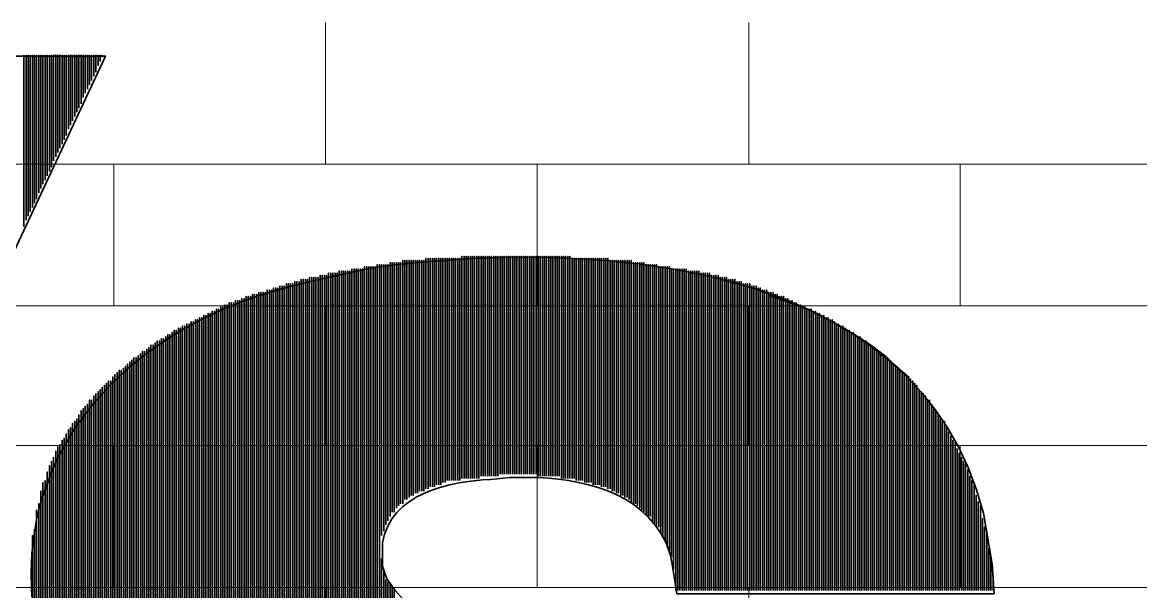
# Model space of a CAD drawing. Header units: inches. Extents: x 5 to 516, y -193 to 129.
# Drawn here: x 91.831 to 93.593, y -49.733 to -48.836 of the extents above; entities that cross this region are included whole.
import ezdxf

# ---------------------------------------------------------------- set-up
doc = ezdxf.new("R2010")
doc.units = ezdxf.units.IN
doc.header["$MEASUREMENT"] = 0
doc.layers.add('PDF4_Geometry', color=7, linetype='Continuous')

msp = doc.modelspace()

# ---------------------------------------------------------------- linework, layer by layer
at = {"layer": 'PDF4_Geometry', "lineweight": 15}
for points in [[(92.3087552, -49.0596497), (92.3087552, -48.8363163)], [(92.9754219, -49.0596497), (92.9754219, -48.8363163)], [(91.3120917, -49.0596497), (98.518759, -49.0596497)], [(91.9754218, -49.2829841), (91.9754218, -49.0596508)], [(92.6420885, -49.2829841), (92.6420885, -49.0596508)], [(93.3087553, -49.2829841), (93.3087553, -49.0596508)], [(91.3120917, -49.2829841), (98.518759, -49.2829841)], [(92.3087552, -49.5029819), (92.3087552, -49.2829819)], [(92.9754219, -49.5029819), (92.9754219, -49.2829819)], [(91.3120917, -49.5029819), (98.518759, -49.5029819)], [(91.9754218, -49.7263164), (91.9754218, -49.502983)], [(92.6420885, -49.7263164), (92.6420885, -49.502983)], [(93.3087553, -49.7263164), (93.3087553, -49.502983)], [(91.3120917, -49.7263164), (98.518759, -49.7263164)], [(92.3087552, -49.9496508), (92.3087552, -49.7263175)], [(92.9754219, -49.9496508), (92.9754219, -49.7263175)]]:
    msp.add_lwpolyline(points, dxfattribs=at)
at = {"layer": 'PDF4_Geometry', "lineweight": 35}
for points in [[(91.3120917, -50.8896466), (91.3387583, -50.8896466), (91.3387583, -49.1496464), (91.455425, -49.1496464), (91.455425, -49.4296464), (91.7087584, -49.4296464), (91.9620917, -48.8896464), (91.455425, -48.8896464), (91.455425, -49.0663131), (91.3387583, -49.0663131), (91.3387583, -48.8896464), (91.3120917, -48.8896464)], [(92.3820898, -49.2229792), (92.3220898, -49.2363125), (92.2787564, -49.2463125)], [(93.0087539, -49.2663147), (93.0454205, -49.2796481)], [(93.2020872, -49.3729814), (93.2287539, -49.3963147)], [(92.5687564, -49.5563126), (92.5987564, -49.5529792), (92.6287564, -49.5529792)], [(92.8454231, -49.6563126), (92.8520898, -49.6763126), (92.8554231, -49.6929793), (92.8587564, -49.7129793), (92.8620898, -49.7363126), (93.3620898, -49.7363126), (93.3587565, -49.6896459), (93.3454231, -49.6096459)], [(92.4054231, -49.7129793), (92.3987564, -49.6929793), (92.3987564, -49.6563126)]]:
    msp.add_lwpolyline(points, dxfattribs=at)
for points in [[(91.8337524, -49.1579841), (91.8337524, -48.8879841), (91.8337524, -49.1579841)], [(91.837089, -49.1479811), (91.837089, -48.8879811), (91.837089, -49.1479811)], [(91.8404256, -49.1413147), (91.8404256, -48.8879814), (91.8404256, -49.1413147)], [(91.8437554, -49.1346483), (91.8437554, -48.8879816), (91.8437554, -49.1346483)], [(91.8470852, -49.1279819), (91.8470852, -48.8879819), (91.8470852, -49.1279819)], [(91.8504218, -49.1213155), (91.8504218, -48.8879822), (91.8504218, -49.1213155)], [(91.8537584, -49.1146491), (91.8537584, -48.8879824), (91.8537584, -49.1146491)], [(91.8570882, -49.1046461), (91.8570882, -48.8879795), (91.8570882, -49.1046461)], [(91.860418, -49.0979797), (91.860418, -48.8879797), (91.860418, -49.0979797)], [(91.8637546, -49.0913134), (91.8637546, -48.88798), (91.8637546, -49.0913134)], [(91.8670912, -49.084647), (91.8670912, -48.8879803), (91.8670912, -49.084647)], [(91.870421, -49.0779806), (91.870421, -48.8879805), (91.870421, -49.0779806)], [(91.8737576, -49.0713142), (91.8737576, -48.8879808), (91.8737576, -49.0713142)], [(91.8770874, -49.0646478), (91.8770874, -48.8879811), (91.8770874, -49.0646478)], [(91.880424, -49.0546448), (91.880424, -48.8879781), (91.880424, -49.0546448)], [(91.8837538, -49.0479784), (91.8837538, -48.8879784), (91.8837538, -49.0479784)], [(91.8870904, -49.041312), (91.8870904, -48.8879786), (91.8870904, -49.041312)], [(91.8904202, -49.0346456), (91.8904202, -48.8879789), (91.8904202, -49.0346456)], [(91.8937568, -49.0279792), (91.8937568, -48.8879792), (91.8937568, -49.0279792)], [(91.8970866, -49.0213128), (91.8970866, -48.8879795), (91.8970866, -49.0213128)], [(91.9004232, -49.0146464), (91.9004232, -48.8879797), (91.9004232, -49.0146464)], [(91.903753, -49.0046502), (91.903753, -48.8879835), (91.903753, -49.0046502)], [(91.9070896, -48.997977), (91.9070896, -48.887977), (91.9070896, -48.997977)], [(91.9104194, -48.9913174), (91.9104194, -48.8879841), (91.9104194, -48.9913174)], [(91.913756, -48.9846442), (91.913756, -48.8879776), (91.913756, -48.9846442)], [(91.9170858, -48.9779846), (91.9170858, -48.8879846), (91.9170858, -48.9779846)], [(91.9204223, -48.9713114), (91.9204223, -48.8879781), (91.9204223, -48.9713114)], [(91.9237589, -48.964645), (91.9237589, -48.8879784), (91.9237589, -48.964645)], [(91.9270887, -48.9546488), (91.9270887, -48.8879822), (91.9270887, -48.9546488)], [(91.9304186, -48.9479824), (91.9304186, -48.8879824), (91.9304186, -48.9479824)], [(91.9337551, -48.9413161), (91.9337551, -48.8879827), (91.9337551, -48.9413161)], [(91.9370917, -48.9346497), (91.9370917, -48.887983), (91.9370917, -48.9346497)], [(91.9404215, -48.9279833), (91.9404215, -48.8879833), (91.9404215, -48.9279833)], [(91.9437513, -48.9213169), (91.9437513, -48.8879835), (91.9437513, -48.9213169)], [(91.9470879, -48.9146437), (91.9470879, -48.887977), (91.9470879, -48.9146437)], [(91.9504245, -48.9046475), (91.9504245, -48.8879808), (91.9504245, -48.9046475)], [(91.9537543, -48.8979811), (91.9537543, -48.8879811), (91.9537543, -48.8979811)], [(91.9570909, -48.8913147), (91.9570909, -48.8879814), (91.9570909, -48.8913147)], [(91.9604207, -48.8879781), (91.9604207, -48.8879781)], [(92.3904202, -50.1879796), (92.3904202, -49.2179795), (92.3904202, -50.1879796)], [(92.3937568, -50.1879796), (92.3937568, -49.2179795), (92.3937568, -50.1879796)], [(92.3970866, -49.6446513), (92.3970866, -49.2179846), (92.3970866, -49.6446513)], [(92.4004232, -49.6379782), (92.4004232, -49.2179781), (92.4004232, -49.6379782)], [(92.403753, -49.627982), (92.403753, -49.2179819), (92.403753, -49.627982)], [(92.4070896, -49.6213156), (92.4070896, -49.2179822), (92.4070896, -49.6213156)], [(92.4104194, -49.6146492), (92.4104194, -49.2146491), (92.4104194, -49.6146492)], [(92.413756, -49.6079828), (92.413756, -49.2146494), (92.413756, -49.6079828)], [(92.4170858, -49.6079828), (92.4170858, -49.2146494), (92.4170858, -49.6079828)], [(92.4204224, -49.6013164), (92.4204224, -49.2146497), (92.4204224, -49.6013164)], [(92.423759, -49.5979798), (92.423759, -49.2146464), (92.423759, -49.5979798)], [(92.4270888, -49.59465), (92.4270888, -49.2146499), (92.4270888, -49.59465)], [(92.4304186, -49.59465), (92.4304186, -49.2113166), (92.4304186, -49.59465)], [(92.4337552, -49.5879836), (92.4337552, -49.2113169), (92.4337552, -49.5879836)], [(92.4370918, -49.5879836), (92.4370918, -49.2113169), (92.4370918, -49.5879836)], [(92.4404216, -49.584647), (92.4404216, -49.2113136), (92.4404216, -49.584647)], [(92.4437514, -49.5813104), (92.4437514, -49.2113104), (92.4437514, -49.5813104)], [(92.447088, -49.5813104), (92.447088, -49.2113104), (92.447088, -49.5813104)], [(92.4504246, -49.5779806), (92.4504246, -49.2113139), (92.4504246, -49.5779806)], [(92.4537544, -49.5779806), (92.4537544, -49.2113139), (92.4537544, -49.5779806)], [(92.457091, -49.5746508), (92.457091, -49.2113174), (92.457091, -49.5746508)], [(92.4604208, -49.5746508), (92.4604208, -49.2113174), (92.4604208, -49.5746508)], [(92.4637574, -49.5746508), (92.4637574, -49.2113174), (92.4637574, -49.5746508)], [(92.4670872, -49.5713142), (92.4670872, -49.2079808), (92.4670872, -49.5713142)], [(92.4704237, -49.5713142), (92.4704237, -49.2079808), (92.4704237, -49.5713142)], [(92.4737536, -49.5679776), (92.4737536, -49.2079776), (92.4737536, -49.5679776)], [(92.4770901, -49.5679776), (92.4770901, -49.2079776), (92.4770901, -49.5679776)], [(92.48042, -49.5679776), (92.48042, -49.2079776), (92.48042, -49.5679776)], [(92.4837565, -49.5646478), (92.4837565, -49.2079811), (92.4837565, -49.5646478)], [(92.4870863, -49.5646478), (92.4870863, -49.2079811), (92.4870863, -49.5646478)], [(92.4904229, -49.5646478), (92.4904229, -49.2079811), (92.4904229, -49.5646478)], [(92.4937527, -49.561318), (92.4937527, -49.2079846), (92.4937527, -49.561318)], [(92.4970893, -49.561318), (92.4970893, -49.2079846), (92.4970893, -49.561318)], [(92.5004191, -49.5579814), (92.5004191, -49.2079814), (92.5004191, -49.5579814)], [(92.5037557, -49.5579814), (92.5037557, -49.2079814), (92.5037557, -49.5579814)], [(92.5070923, -49.5579814), (92.5070923, -49.2079814), (92.5070923, -49.5579814)], [(92.5104221, -49.5579814), (92.5104221, -49.2079814), (92.5104221, -49.5579814)], [(92.5137519, -49.5579814), (92.5137519, -49.2079814), (92.5137519, -49.5579814)], [(92.5170885, -49.5579814), (92.5170885, -49.2079814), (92.5170885, -49.5579814)], [(92.5204251, -49.5579814), (92.5204251, -49.2079814), (92.5204251, -49.5579814)], [(92.5237549, -49.5546448), (92.5237549, -49.2046448), (92.5237549, -49.5546448)], [(92.5270847, -49.5546448), (92.5270847, -49.2046448), (92.5270847, -49.5546448)], [(92.5304213, -49.5546448), (92.5304213, -49.2046448), (92.5304213, -49.5546448)], [(92.5337579, -49.5546448), (92.5337579, -49.2046448), (92.5337579, -49.5546448)], [(92.5370877, -49.5546448), (92.5370877, -49.2046448), (92.5370877, -49.5546448)], [(92.5404243, -49.5546448), (92.5404243, -49.2046448), (92.5404243, -49.5546448)], [(92.5437541, -49.5546448), (92.5437541, -49.2046448), (92.5437541, -49.5546448)], [(92.5470907, -49.5546448), (92.5470907, -49.2046448), (92.5470907, -49.5546448)], [(92.5504205, -49.5546448), (92.5504205, -49.2046448), (92.5504205, -49.5546448)], [(92.5537571, -49.551315), (92.5537571, -49.2046483), (92.5537571, -49.551315)], [(92.5570869, -49.551315), (92.5570869, -49.2046483), (92.5570869, -49.551315)], [(92.5604235, -49.551315), (92.5604235, -49.2046483), (92.5604235, -49.551315)], [(92.5637533, -49.551315), (92.5637533, -49.2046483), (92.5637533, -49.551315)], [(92.5670899, -49.551315), (92.5670899, -49.2046483), (92.5670899, -49.551315)], [(92.5704197, -49.551315), (92.5704197, -49.2046483), (92.5704197, -49.551315)], [(92.5737563, -49.551315), (92.5737563, -49.2046483), (92.5737563, -49.551315)], [(92.5770861, -49.551315), (92.5770861, -49.2046483), (92.5770861, -49.551315)], [(92.5804227, -49.551315), (92.5804227, -49.2046483), (92.5804227, -49.551315)], [(92.5837525, -49.5479784), (92.5837525, -49.2046451), (92.5837525, -49.5479784)], [(92.5870891, -49.5479784), (92.5870891, -49.2046451), (92.5870891, -49.5479784)], [(92.5904257, -49.5479784), (92.5904257, -49.2046451), (92.5904257, -49.5479784)], [(92.5937555, -49.5479784), (92.5937555, -49.2046451), (92.5937555, -49.5479784)], [(92.5970853, -49.5479784), (92.5970853, -49.2046451), (92.5970853, -49.5479784)], [(92.6004219, -49.5479784), (92.6004219, -49.2046451), (92.6004219, -49.5479784)], [(92.6037584, -49.5479784), (92.6037584, -49.2046451), (92.6037584, -49.5479784)], [(92.6070883, -49.5479784), (92.6070883, -49.2046451), (92.6070883, -49.5479784)], [(92.6104181, -49.5479784), (92.6104181, -49.2046451), (92.6104181, -49.5479784)], [(92.6137547, -49.5479784), (92.6137547, -49.2046451), (92.6137547, -49.5479784)], [(92.6170912, -49.5479784), (92.6170912, -49.2046451), (92.6170912, -49.5479784)], [(92.620421, -49.5479784), (92.620421, -49.2046451), (92.620421, -49.5479784)], [(92.6237576, -49.5479784), (92.6237576, -49.2046451), (92.6237576, -49.5479784)], [(92.6270874, -49.5479784), (92.6270874, -49.2046451), (92.6270874, -49.5479784)], [(92.630424, -49.5479784), (92.630424, -49.2046451), (92.630424, -49.5479784)], [(92.6337538, -49.5479784), (92.6337538, -49.2046451), (92.6337538, -49.5479784)], [(92.6370904, -49.5479784), (92.6370904, -49.2046451), (92.6370904, -49.5479784)], [(92.6404202, -49.5479784), (92.6404202, -49.2046451), (92.6404202, -49.5479784)], [(92.6437568, -49.551315), (92.6437568, -49.2046483), (92.6437568, -49.551315)], [(92.6470866, -49.551315), (92.6470866, -49.2046483), (92.6470866, -49.551315)], [(92.6504232, -49.551315), (92.6504232, -49.2046483), (92.6504232, -49.551315)], [(92.653753, -49.551315), (92.653753, -49.2046483), (92.653753, -49.551315)], [(92.6570896, -49.551315), (92.6570896, -49.2046483), (92.6570896, -49.551315)], [(92.6604194, -49.551315), (92.6604194, -49.2046483), (92.6604194, -49.551315)], [(92.663756, -49.551315), (92.663756, -49.2046483), (92.663756, -49.551315)], [(92.6670858, -49.551315), (92.6670858, -49.2046483), (92.6670858, -49.551315)], [(92.6704224, -49.551315), (92.6704224, -49.2046483), (92.6704224, -49.551315)], [(92.673759, -49.551315), (92.673759, -49.2046483), (92.673759, -49.551315)], [(92.6770888, -49.551315), (92.6770888, -49.2046483), (92.6770888, -49.551315)], [(92.6804186, -49.5546448), (92.6804186, -49.2046448), (92.6804186, -49.5546448)], [(92.6837552, -49.5546448), (92.6837552, -49.2046448), (92.6837552, -49.5546448)], [(92.6870918, -49.5546448), (92.6870918, -49.2046448), (92.6870918, -49.5546448)], [(92.6904216, -49.5546448), (92.6904216, -49.2046448), (92.6904216, -49.5546448)], [(92.6937514, -49.5546448), (92.6937514, -49.2046448), (92.6937514, -49.5546448)], [(92.697088, -49.5546448), (92.697088, -49.2079781), (92.697088, -49.5546448)], [(92.7004246, -49.5546448), (92.7004246, -49.2079781), (92.7004246, -49.5546448)], [(92.7037544, -49.5579814), (92.7037544, -49.2079814), (92.7037544, -49.5579814)], [(92.707091, -49.5579814), (92.707091, -49.2079814), (92.707091, -49.5579814)], [(92.7104208, -49.5579814), (92.7104208, -49.2079814), (92.7104208, -49.5579814)], [(92.7137574, -49.5579814), (92.7137574, -49.2079814), (92.7137574, -49.5579814)], [(92.7170872, -49.561318), (92.7170872, -49.2079846), (92.7170872, -49.561318)], [(92.7204238, -49.561318), (92.7204238, -49.2079846), (92.7204238, -49.561318)], [(92.7237536, -49.561318), (92.7237536, -49.2079846), (92.7237536, -49.561318)], [(92.7270902, -49.561318), (92.7270902, -49.2079846), (92.7270902, -49.561318)], [(92.73042, -49.5646478), (92.73042, -49.2079811), (92.73042, -49.5646478)], [(92.7337566, -49.5646478), (92.7337566, -49.2079811), (92.7337566, -49.5646478)], [(92.7370864, -49.5646478), (92.7370864, -49.2079811), (92.7370864, -49.5646478)], [(92.740423, -49.5646478), (92.740423, -49.2079811), (92.740423, -49.5646478)], [(92.7437528, -49.5679776), (92.7437528, -49.2079776), (92.7437528, -49.5679776)], [(92.7470894, -49.5679776), (92.7470894, -49.2079776), (92.7470894, -49.5679776)], [(92.7504192, -49.5679776), (92.7504192, -49.2079776), (92.7504192, -49.5679776)], [(92.7537557, -49.5713142), (92.7537557, -49.2079808), (92.7537557, -49.5713142)], [(92.7570923, -49.5713142), (92.7570923, -49.2113142), (92.7570923, -49.5713142)], [(92.7604221, -49.5746508), (92.7604221, -49.2113174), (92.7604221, -49.5746508)], [(92.763752, -49.5746508), (92.763752, -49.2113174), (92.763752, -49.5746508)], [(92.7670885, -49.5779806), (92.7670885, -49.2113139), (92.7670885, -49.5779806)], [(92.7704251, -49.5779806), (92.7704251, -49.2113139), (92.7704251, -49.5779806)], [(92.7737549, -49.5813104), (92.7737549, -49.2113104), (92.7737549, -49.5813104)], [(92.7770847, -49.5813104), (92.7770847, -49.2113104), (92.7770847, -49.5813104)], [(92.7804213, -49.584647), (92.7804213, -49.2113136), (92.7804213, -49.584647)], [(92.7837579, -49.584647), (92.7837579, -49.2113136), (92.7837579, -49.584647)], [(92.7870877, -49.5879836), (92.7870877, -49.2113169), (92.7870877, -49.5879836)], [(92.7904243, -49.5913134), (92.7904243, -49.2113134), (92.7904243, -49.5913134)], [(92.7937541, -49.59465), (92.7937541, -49.2146499), (92.7937541, -49.59465)], [(92.7970907, -49.59465), (92.7970907, -49.2146499), (92.7970907, -49.59465)], [(92.8004205, -49.5979798), (92.8004205, -49.2146464), (92.8004205, -49.5979798)], [(92.8037571, -49.6013164), (92.8037571, -49.2146497), (92.8037571, -49.6013164)], [(92.8070869, -49.6046462), (92.8070869, -49.2146462), (92.8070869, -49.6046462)], [(92.8104235, -49.6079828), (92.8104235, -49.2146494), (92.8104235, -49.6079828)], [(92.8137533, -49.6113126), (92.8137533, -49.2179792), (92.8137533, -49.6113126)], [(92.8170899, -49.6146492), (92.8170899, -49.2179825), (92.8170899, -49.6146492)], [(92.8204197, -49.6146492), (92.8204197, -49.2179825), (92.8204197, -49.6146492)], [(92.8237563, -49.6213156), (92.8237563, -49.2179822), (92.8237563, -49.6213156)], [(92.8270861, -49.6246454), (92.8270861, -49.2179787), (92.8270861, -49.6246454)], [(92.8304227, -49.6313118), (92.8304227, -49.2179784), (92.8304227, -49.6313118)], [(92.3004205, -50.1679804), (92.3004205, -49.234647), (92.3004205, -50.1679804)], [(92.3037571, -50.1679804), (92.3037571, -49.234647), (92.3037571, -50.1679804)], [(92.3070869, -50.171317), (92.3070869, -49.2346502), (92.3070869, -50.171317)], [(92.3104235, -50.171317), (92.3104235, -49.2346502), (92.3104235, -50.171317)], [(92.3137533, -50.171317), (92.3137533, -49.2313169), (92.3137533, -50.171317)], [(92.3170899, -50.171317), (92.3170899, -49.2313169), (92.3170899, -50.171317)], [(92.3204197, -50.1746468), (92.3204197, -49.2313134), (92.3204197, -50.1746468)], [(92.3237563, -50.1746468), (92.3237563, -49.2313134), (92.3237563, -50.1746468)], [(92.3270861, -50.1746468), (92.3270861, -49.2313134), (92.3270861, -50.1746468)], [(92.3304227, -50.1746468), (92.3304227, -49.22798), (92.3304227, -50.1746468)], [(92.3337525, -50.1779834), (92.3337525, -49.2279833), (92.3337525, -50.1779834)], [(92.337089, -50.1779834), (92.337089, -49.2279833), (92.337089, -50.1779834)], [(92.3404256, -50.1779834), (92.3404256, -49.2279833), (92.3404256, -50.1779834)], [(92.3437554, -50.1779834), (92.3437554, -49.2279833), (92.3437554, -50.1779834)], [(92.3470853, -50.1813132), (92.3470853, -49.2279798), (92.3470853, -50.1813132)], [(92.3504218, -50.1813132), (92.3504218, -49.2246465), (92.3504218, -50.1813132)], [(92.3537584, -50.1813132), (92.3537584, -49.2246465), (92.3537584, -50.1813132)], [(92.3570882, -50.1813132), (92.3570882, -49.2246465), (92.3570882, -50.1813132)], [(92.360418, -50.1813132), (92.360418, -49.2246465), (92.360418, -50.1813132)], [(92.3637546, -50.1846498), (92.3637546, -49.2246496), (92.3637546, -50.1846498)], [(92.3670912, -50.1846498), (92.3670912, -49.2246496), (92.3670912, -50.1846498)], [(92.370421, -50.1846498), (92.370421, -49.2213163), (92.370421, -50.1846498)], [(92.3737576, -50.1846498), (92.3737576, -49.2213163), (92.3737576, -50.1846498)], [(92.3770874, -50.1846498), (92.3770874, -49.2213163), (92.3770874, -50.1846498)], [(92.380424, -50.1879796), (92.380424, -49.2213128), (92.380424, -50.1879796)], [(92.3837538, -50.1879796), (92.3837538, -49.2213128), (92.3837538, -50.1879796)], [(92.3870904, -50.1879796), (92.3870904, -49.2213128), (92.3870904, -50.1879796)], [(92.8337525, -49.6313118), (92.8337525, -49.2213117), (92.8337525, -49.6313118)], [(92.8370891, -49.6413148), (92.8370891, -49.2213147), (92.8370891, -49.6413148)], [(92.8404257, -49.6479811), (92.8404257, -49.2213144), (92.8404257, -49.6479811)], [(92.8437555, -49.651311), (92.8437555, -49.2213109), (92.8437555, -49.651311)], [(92.8470853, -49.6613139), (92.8470853, -49.2213139), (92.8470853, -49.6613139)], [(92.8504219, -49.6679803), (92.8504219, -49.2213136), (92.8504219, -49.6679803)], [(92.8537585, -49.6779833), (92.8537585, -49.22465), (92.8537585, -49.6779833)], [(92.8570883, -49.6979825), (92.8570883, -49.2246491), (92.8570883, -49.6979825)], [(92.8604181, -49.7313145), (92.8604181, -49.2246478), (92.8604181, -49.7313145)], [(92.8637547, -49.7313145), (92.8637547, -49.2246478), (92.8637547, -49.7313145)], [(92.8670913, -49.7313145), (92.8670913, -49.2246478), (92.8670913, -49.7313145)], [(92.8704211, -49.7313145), (92.8704211, -49.2246478), (92.8704211, -49.7313145)], [(92.8737577, -49.7313145), (92.8737577, -49.2246478), (92.8737577, -49.7313145)], [(92.8770875, -49.7313145), (92.8770875, -49.2246478), (92.8770875, -49.7313145)], [(92.8804241, -49.7313145), (92.8804241, -49.2279811), (92.8804241, -49.7313145)], [(92.8837539, -49.7313145), (92.8837539, -49.2279811), (92.8837539, -49.7313145)], [(92.8870904, -49.7313145), (92.8870904, -49.2279811), (92.8870904, -49.7313145)], [(92.8904203, -49.7313145), (92.8904203, -49.2279811), (92.8904203, -49.7313145)], [(92.8937568, -49.7313145), (92.8937568, -49.2279811), (92.8937568, -49.7313145)], [(92.8970867, -49.7313145), (92.8970867, -49.2279811), (92.8970867, -49.7313145)], [(92.9004232, -49.7313145), (92.9004232, -49.2313144), (92.9004232, -49.7313145)], [(92.903753, -49.7313145), (92.903753, -49.2313144), (92.903753, -49.7313145)], [(92.9070896, -49.7313145), (92.9070896, -49.2313144), (92.9070896, -49.7313145)], [(92.9104194, -49.7313145), (92.9104194, -49.2313144), (92.9104194, -49.7313145)], [(92.913756, -49.7313145), (92.913756, -49.2313144), (92.913756, -49.7313145)], [(92.9170858, -49.7313145), (92.9170858, -49.2346478), (92.9170858, -49.7313145)], [(92.9204224, -49.7313145), (92.9204224, -49.2346478), (92.9204224, -49.7313145)], [(92.923759, -49.7313145), (92.923759, -49.2346478), (92.923759, -49.7313145)], [(92.9270888, -49.7313145), (92.9270888, -49.2346478), (92.9270888, -49.7313145)], [(92.2370863, -50.151311), (92.2370863, -49.2513109), (92.2370863, -50.151311)], [(92.2404229, -50.151311), (92.2404229, -49.2513109), (92.2404229, -50.151311)], [(92.2437527, -50.151311), (92.2437527, -49.2513109), (92.2437527, -50.151311)], [(92.2470893, -50.1546476), (92.2470893, -49.2479808), (92.2470893, -50.1546476)], [(92.2504191, -50.1546476), (92.2504191, -49.2479808), (92.2504191, -50.1546476)], [(92.2537557, -50.1546476), (92.2537557, -49.2479808), (92.2537557, -50.1546476)], [(92.2570923, -50.1546476), (92.2570923, -49.2479808), (92.2570923, -50.1546476)], [(92.2604221, -50.1579842), (92.2604221, -49.2446507), (92.2604221, -50.1579842)], [(92.2637519, -50.1579842), (92.2637519, -49.2446507), (92.2637519, -50.1579842)], [(92.2670885, -50.1579842), (92.2670885, -49.2446507), (92.2670885, -50.1579842)], [(92.2704251, -50.161314), (92.2704251, -49.241314), (92.2704251, -50.161314)], [(92.2737549, -50.161314), (92.2737549, -49.241314), (92.2737549, -50.161314)], [(92.2770847, -50.161314), (92.2770847, -49.241314), (92.2770847, -50.161314)], [(92.2804213, -50.161314), (92.2804213, -49.241314), (92.2804213, -50.161314)], [(92.2837579, -50.1646438), (92.2837579, -49.237977), (92.2837579, -50.1646438)], [(92.2870877, -50.1646438), (92.2870877, -49.237977), (92.2870877, -50.1646438)], [(92.2904243, -50.1646438), (92.2904243, -49.237977), (92.2904243, -50.1646438)], [(92.2937541, -50.1679804), (92.2937541, -49.2379803), (92.2937541, -50.1679804)], [(92.2970907, -50.1679804), (92.2970907, -49.2379803), (92.2970907, -50.1679804)], [(92.9304186, -49.7313145), (92.9304186, -49.2379811), (92.9304186, -49.7313145)], [(92.9337552, -49.7313145), (92.9337552, -49.2379811), (92.9337552, -49.7313145)], [(92.9370918, -49.7313145), (92.9370918, -49.2379811), (92.9370918, -49.7313145)], [(92.9404216, -49.7313145), (92.9404216, -49.2379811), (92.9404216, -49.7313145)], [(92.9437514, -49.7313145), (92.9437514, -49.2413144), (92.9437514, -49.7313145)], [(92.947088, -49.7313145), (92.947088, -49.2413144), (92.947088, -49.7313145)], [(92.9504246, -49.7313145), (92.9504246, -49.2413144), (92.9504246, -49.7313145)], [(92.9537544, -49.7313145), (92.9537544, -49.2413144), (92.9537544, -49.7313145)], [(92.957091, -49.7313145), (92.957091, -49.2446478), (92.957091, -49.7313145)], [(92.9604208, -49.7313145), (92.9604208, -49.2446478), (92.9604208, -49.7313145)], [(92.9637574, -49.7313145), (92.9637574, -49.2446478), (92.9637574, -49.7313145)], [(92.9670872, -49.7313145), (92.9670872, -49.2479811), (92.9670872, -49.7313145)], [(92.9704238, -49.7313145), (92.9704238, -49.2479811), (92.9704238, -49.7313145)], [(92.9737536, -49.7313145), (92.9737536, -49.2479811), (92.9737536, -49.7313145)], [(92.9770902, -49.7313145), (92.9770902, -49.2479811), (92.9770902, -49.7313145)], [(92.98042, -49.7313145), (92.98042, -49.2513144), (92.98042, -49.7313145)], [(92.9837566, -49.7313145), (92.9837566, -49.2513144), (92.9837566, -49.7313145)], [(92.9870864, -49.7313145), (92.9870864, -49.2513144), (92.9870864, -49.7313145)], [(92.1770888, -50.1313118), (92.1770888, -49.2713117), (92.1770888, -50.1313118)], [(92.1804186, -50.1346484), (92.1804186, -49.271315), (92.1804186, -50.1346484)], [(92.1837552, -50.1346484), (92.1837552, -49.2679817), (92.1837552, -50.1346484)], [(92.1870917, -50.1346484), (92.1870917, -49.2679817), (92.1870917, -50.1346484)], [(92.1904216, -50.1379782), (92.1904216, -49.2679781), (92.1904216, -50.1379782)], [(92.1937514, -50.1379782), (92.1937514, -49.2646448), (92.1937514, -50.1379782)], [(92.197088, -50.1379782), (92.197088, -49.2646448), (92.197088, -50.1379782)], [(92.2004245, -50.1413148), (92.2004245, -49.2646481), (92.2004245, -50.1413148)], [(92.2037543, -50.1413148), (92.2037543, -49.2613147), (92.2037543, -50.1413148)], [(92.2070909, -50.1413148), (92.2070909, -49.2613147), (92.2070909, -50.1413148)], [(92.2104207, -50.1413148), (92.2104207, -49.2613147), (92.2104207, -50.1413148)], [(92.2137573, -50.1446514), (92.2137573, -49.261318), (92.2137573, -50.1446514)], [(92.2170871, -50.1446514), (92.2170871, -49.2579846), (92.2170871, -50.1446514)], [(92.2204237, -50.1446514), (92.2204237, -49.2579846), (92.2204237, -50.1446514)], [(92.2237535, -50.1479812), (92.2237535, -49.2579811), (92.2237535, -50.1479812)], [(92.2270901, -50.1479812), (92.2270901, -49.2546478), (92.2270901, -50.1479812)], [(92.2304199, -50.1479812), (92.2304199, -49.2546478), (92.2304199, -50.1479812)], [(92.2337565, -50.1479812), (92.2337565, -49.2546478), (92.2337565, -50.1479812)], [(92.990423, -49.7313145), (92.990423, -49.2546478), (92.990423, -49.7313145)], [(92.9937528, -49.7313145), (92.9937528, -49.2546478), (92.9937528, -49.7313145)], [(92.9970894, -49.7313145), (92.9970894, -49.2579811), (92.9970894, -49.7313145)], [(93.0004192, -49.7313145), (93.0004192, -49.2579811), (93.0004192, -49.7313145)], [(93.0037558, -49.7313145), (93.0037558, -49.2579811), (93.0037558, -49.7313145)], [(93.007089, -49.7313145), (93.007089, -49.2613144), (93.007089, -49.7313145)], [(93.0104222, -49.7313145), (93.0104222, -49.2613144), (93.0104222, -49.7313145)], [(93.0137554, -49.7313145), (93.0137554, -49.2613144), (93.0137554, -49.7313145)], [(93.0170886, -49.7313145), (93.0170886, -49.2646478), (93.0170886, -49.7313145)], [(93.0204218, -49.7313145), (93.0204218, -49.2646478), (93.0204218, -49.7313145)], [(93.023755, -49.7313145), (93.023755, -49.2679811), (93.023755, -49.7313145)], [(93.0270882, -49.7313145), (93.0270882, -49.2679811), (93.0270882, -49.7313145)], [(93.0304214, -49.7313145), (93.0304214, -49.2679811), (93.0304214, -49.7313145)], [(93.0337546, -49.7313145), (93.0337546, -49.2713145), (93.0337546, -49.7313145)], [(93.0370877, -49.7313145), (93.0370877, -49.2713145), (93.0370877, -49.7313145)], [(92.1370904, -50.117979), (92.1370904, -49.2879789), (92.1370904, -50.117979)], [(92.1404202, -50.117979), (92.1404202, -49.2879789), (92.1404202, -50.117979)], [(92.1437568, -50.1213156), (92.1437568, -49.2846489), (92.1437568, -50.1213156)], [(92.1470866, -50.1213156), (92.1470866, -49.2846489), (92.1470866, -50.1213156)], [(92.1504232, -50.1213156), (92.1504232, -49.2813155), (92.1504232, -50.1213156)], [(92.153753, -50.1246454), (92.153753, -49.281312), (92.153753, -50.1246454)], [(92.1570896, -50.1246454), (92.1570896, -49.2779787), (92.1570896, -50.1246454)], [(92.1604194, -50.1246454), (92.1604194, -49.2779787), (92.1604194, -50.1246454)], [(92.163756, -50.127982), (92.163756, -49.2779819), (92.163756, -50.127982)], [(92.1670858, -50.127982), (92.1670858, -49.2746486), (92.1670858, -50.127982)], [(92.1704224, -50.127982), (92.1704224, -49.2746486), (92.1704224, -50.127982)], [(92.173759, -50.1313118), (92.173759, -49.2746451), (92.173759, -50.1313118)], [(93.0404209, -49.7313145), (93.0404209, -49.2746478), (93.0404209, -49.7313145)], [(93.0437541, -49.7313145), (93.0437541, -49.2746478), (93.0437541, -49.7313145)], [(93.0470873, -49.7313145), (93.0470873, -49.2779811), (93.0470873, -49.7313145)], [(93.0504205, -49.7313145), (93.0504205, -49.2779811), (93.0504205, -49.7313145)], [(93.0537571, -49.7313145), (93.0537571, -49.2813145), (93.0537571, -49.7313145)], [(93.0570869, -49.7313145), (93.0570869, -49.2813145), (93.0570869, -49.7313145)], [(93.0604235, -49.7313145), (93.0604235, -49.2846478), (93.0604235, -49.7313145)], [(93.0637533, -49.7313145), (93.0637533, -49.2846478), (93.0637533, -49.7313145)], [(93.0670899, -49.7313145), (93.0670899, -49.2879811), (93.0670899, -49.7313145)], [(93.0704231, -49.7313145), (93.0704231, -49.2879811), (93.0704231, -49.7313145)], [(93.0737563, -49.7313145), (93.0737563, -49.2879811), (93.0737563, -49.7313145)], [(92.1037584, -50.1046462), (92.1037584, -49.3046462), (92.1037584, -50.1046462)], [(92.1070882, -50.1046462), (92.1070882, -49.3046462), (92.1070882, -50.1046462)], [(92.110418, -50.1079828), (92.110418, -49.3013161), (92.110418, -50.1079828)], [(92.1137546, -50.1079828), (92.1137546, -49.3013161), (92.1137546, -50.1079828)], [(92.1170912, -50.1113126), (92.1170912, -49.2979792), (92.1170912, -50.1113126)], [(92.120421, -50.1113126), (92.120421, -49.2979792), (92.120421, -50.1113126)], [(92.1237576, -50.1113126), (92.1237576, -49.2946459), (92.1237576, -50.1113126)], [(92.1270874, -50.1146492), (92.1270874, -49.2946491), (92.1270874, -50.1146492)], [(92.130424, -50.1146492), (92.130424, -49.2913158), (92.130424, -50.1146492)], [(92.1337538, -50.1146492), (92.1337538, -49.2913158), (92.1337538, -50.1146492)], [(93.0770895, -49.7313145), (93.0770895, -49.2913145), (93.0770895, -49.7313145)], [(93.0804227, -49.7313145), (93.0804227, -49.2913145), (93.0804227, -49.7313145)], [(93.0837559, -49.7313145), (93.0837559, -49.2946478), (93.0837559, -49.7313145)], [(93.0870891, -49.7313145), (93.0870891, -49.2946478), (93.0870891, -49.7313145)], [(93.0904223, -49.7313145), (93.0904223, -49.2979811), (93.0904223, -49.7313145)], [(93.0937555, -49.7313145), (93.0937555, -49.2979811), (93.0937555, -49.7313145)], [(93.0970887, -49.7313145), (93.0970887, -49.3013145), (93.0970887, -49.7313145)], [(93.1004219, -49.7313145), (93.1004219, -49.3013145), (93.1004219, -49.7313145)], [(93.1037551, -49.7313145), (93.1037551, -49.3046478), (93.1037551, -49.7313145)], [(93.1070883, -49.7313145), (93.1070883, -49.3046478), (93.1070883, -49.7313145)], [(92.0704196, -50.0879836), (92.0704196, -49.3213169), (92.0704196, -50.0879836)], [(92.0737562, -50.0879836), (92.0737562, -49.3213169), (92.0737562, -50.0879836)], [(92.077086, -50.0913134), (92.077086, -49.31798), (92.077086, -50.0913134)], [(92.0804226, -50.0913134), (92.0804226, -49.31798), (92.0804226, -50.0913134)], [(92.0837524, -50.09465), (92.0837524, -49.31465), (92.0837524, -50.09465)], [(92.087089, -50.09465), (92.087089, -49.31465), (92.087089, -50.09465)], [(92.0904256, -50.0979798), (92.0904256, -49.3113131), (92.0904256, -50.0979798)], [(92.0937554, -50.0979798), (92.0937554, -49.3113131), (92.0937554, -50.0979798)], [(92.0970852, -50.1013164), (92.0970852, -49.307983), (92.0970852, -50.1013164)], [(92.1004218, -50.1013164), (92.1004218, -49.307983), (92.1004218, -50.1013164)], [(93.1104215, -49.7313145), (93.1104215, -49.3079811), (93.1104215, -49.7313145)], [(93.1137547, -49.7313145), (93.1137547, -49.3113145), (93.1137547, -49.7313145)], [(93.1170879, -49.7313145), (93.1170879, -49.3113145), (93.1170879, -49.7313145)], [(93.1204211, -49.7313145), (93.1204211, -49.3146478), (93.1204211, -49.7313145)], [(93.1237543, -49.7313145), (93.1237543, -49.3146478), (93.1237543, -49.7313145)], [(93.1270875, -49.7313145), (93.1270875, -49.3179811), (93.1270875, -49.7313145)], [(93.1304207, -49.7313145), (93.1304207, -49.3213145), (93.1304207, -49.7313145)], [(93.1337539, -49.7313145), (93.1337539, -49.3213145), (93.1337539, -49.7313145)], [(92.0404243, -50.0713142), (92.0404243, -49.3413142), (92.0404243, -50.0713142)], [(92.0437541, -50.0713142), (92.0437541, -49.3379809), (92.0437541, -50.0713142)], [(92.0470907, -50.0746508), (92.0470907, -49.3379841), (92.0470907, -50.0746508)], [(92.0504205, -50.0746508), (92.0504205, -49.3346508), (92.0504205, -50.0746508)], [(92.053757, -50.0779806), (92.053757, -49.3346472), (92.053757, -50.0779806)], [(92.0570869, -50.0779806), (92.0570869, -49.3313139), (92.0570869, -50.0779806)], [(92.0604234, -50.0813104), (92.0604234, -49.3279771), (92.0604234, -50.0813104)], [(92.0637533, -50.0813104), (92.0637533, -49.3279771), (92.0637533, -50.0813104)], [(92.0670898, -50.084647), (92.0670898, -49.324647), (92.0670898, -50.084647)], [(93.1370905, -49.7313145), (93.1370905, -49.3246478), (93.1370905, -49.7313145)], [(93.1404203, -49.7313145), (93.1404203, -49.3246478), (93.1404203, -49.7313145)], [(93.1437569, -49.7313145), (93.1437569, -49.3279811), (93.1437569, -49.7313145)], [(93.1470867, -49.7313145), (93.1470867, -49.3313145), (93.1470867, -49.7313145)], [(93.1504233, -49.7313145), (93.1504233, -49.3313145), (93.1504233, -49.7313145)], [(93.1537565, -49.7313145), (93.1537565, -49.3346478), (93.1537565, -49.7313145)], [(93.1570897, -49.7313145), (93.1570897, -49.3379811), (93.1570897, -49.7313145)], [(93.1604229, -49.7313145), (93.1604229, -49.3379811), (93.1604229, -49.7313145)], [(93.1637561, -49.7313145), (93.1637561, -49.3413145), (93.1637561, -49.7313145)], [(92.0170885, -50.0546449), (92.0170885, -49.3579781), (92.0170885, -50.0546449)], [(92.0204251, -50.0579815), (92.0204251, -49.3546481), (92.0204251, -50.0579815)], [(92.0237549, -50.061318), (92.0237549, -49.3546513), (92.0237549, -50.061318)], [(92.0270847, -50.061318), (92.0270847, -49.351318), (92.0270847, -50.061318)], [(92.0304213, -50.0646478), (92.0304213, -49.3479811), (92.0304213, -50.0646478)], [(92.0337579, -50.0679777), (92.0337579, -49.3446443), (92.0337579, -50.0679777)], [(92.0370877, -50.0679777), (92.0370877, -49.3446443), (92.0370877, -50.0679777)], [(93.1670893, -49.7313145), (93.1670893, -49.3446478), (93.1670893, -49.7313145)], [(93.1704224, -49.7313145), (93.1704224, -49.3479811), (93.1704224, -49.7313145)], [(93.1737556, -49.7313145), (93.1737556, -49.3479811), (93.1737556, -49.7313145)], [(93.1770888, -49.7313145), (93.1770888, -49.3513145), (93.1770888, -49.7313145)], [(93.180422, -49.7313145), (93.180422, -49.3546478), (93.180422, -49.7313145)], [(93.1837552, -49.7313145), (93.1837552, -49.3579811), (93.1837552, -49.7313145)], [(91.9970893, -50.0413121), (91.9970893, -49.3746454), (91.9970893, -50.0413121)], [(92.0004191, -50.0446487), (92.0004191, -49.3713153), (92.0004191, -50.0446487)], [(92.0037557, -50.0479785), (92.0037557, -49.3679784), (92.0037557, -50.0479785)], [(92.0070923, -50.0479785), (92.0070923, -49.3646451), (92.0070923, -50.0479785)], [(92.0104221, -50.0513151), (92.0104221, -49.3646483), (92.0104221, -50.0513151)], [(92.0137519, -50.0546449), (92.0137519, -49.3613115), (92.0137519, -50.0546449)], [(93.1870884, -49.7313145), (93.1870884, -49.3613145), (93.1870884, -49.7313145)], [(93.1904216, -49.7313145), (93.1904216, -49.3646478), (93.1904216, -49.7313145)], [(93.1937548, -49.7313145), (93.1937548, -49.3646478), (93.1937548, -49.7313145)], [(93.197088, -49.7313145), (93.197088, -49.3679811), (93.197088, -49.7313145)], [(93.2004212, -49.7313145), (93.2004212, -49.3713145), (93.2004212, -49.7313145)], [(93.2037544, -49.7313145), (93.2037544, -49.3746478), (93.2037544, -49.7313145)], [(91.9737535, -50.0213129), (91.9737535, -49.3946462), (91.9737535, -50.0213129)], [(91.9770901, -50.0246495), (91.9770901, -49.3913161), (91.9770901, -50.0246495)], [(91.9804199, -50.0279793), (91.9804199, -49.3879792), (91.9804199, -50.0279793)], [(91.9837565, -50.0313159), (91.9837565, -49.3846491), (91.9837565, -50.0313159)], [(91.9870863, -50.0313159), (91.9870863, -49.3846491), (91.9870863, -50.0313159)], [(91.9904229, -50.0346457), (91.9904229, -49.3813123), (91.9904229, -50.0346457)], [(91.9937527, -50.0379823), (91.9937527, -49.3779822), (91.9937527, -50.0379823)], [(93.2070876, -49.7313145), (93.2070876, -49.3779811), (93.2070876, -49.7313145)], [(93.2104208, -49.7313145), (93.2104208, -49.3813145), (93.2104208, -49.7313145)], [(93.213754, -49.7313145), (93.213754, -49.3846478), (93.213754, -49.7313145)], [(93.2170872, -49.7313145), (93.2170872, -49.3879811), (93.2170872, -49.7313145)], [(93.2204238, -49.7313145), (93.2204238, -49.3913145), (93.2204238, -49.7313145)], [(93.2237536, -49.7313145), (93.2237536, -49.3913145), (93.2237536, -49.7313145)], [(93.2270902, -49.7313145), (93.2270902, -49.3946478), (93.2270902, -49.7313145)], [(91.9570909, -50.0046503), (91.9570909, -49.4113169), (91.9570909, -50.0046503)], [(91.9604207, -50.0079801), (91.9604207, -49.40798), (91.9604207, -50.0079801)], [(91.9637573, -50.0113167), (91.9637573, -49.40465), (91.9637573, -50.0113167)], [(91.9670871, -50.0146465), (91.9670871, -49.4013131), (91.9670871, -50.0146465)], [(91.9704237, -50.0179831), (91.9704237, -49.4013164), (91.9704237, -50.0179831)], [(93.23042, -49.7313145), (93.23042, -49.3979811), (93.23042, -49.7313145)], [(93.2337566, -49.7313145), (93.2337566, -49.4013145), (93.2337566, -49.7313145)], [(93.2370898, -49.7313145), (93.2370898, -49.4046478), (93.2370898, -49.7313145)], [(93.240423, -49.7313145), (93.240423, -49.4079811), (93.240423, -49.7313145)], [(91.9437513, -49.9946473), (91.9437513, -49.4246473), (91.9437513, -49.9946473)], [(91.9470879, -49.9979771), (91.9470879, -49.4213104), (91.9470879, -49.9979771)], [(91.9504245, -50.0013137), (91.9504245, -49.4179803), (91.9504245, -50.0013137)], [(91.9537543, -50.0046503), (91.9537543, -49.4146502), (91.9537543, -50.0046503)], [(93.2437562, -49.7313145), (93.2437562, -49.4146478), (93.2437562, -49.7313145)], [(93.2470894, -49.7313145), (93.2470894, -49.4179811), (93.2470894, -49.7313145)], [(93.2504226, -49.7313145), (93.2504226, -49.4213145), (93.2504226, -49.7313145)], [(93.2537558, -49.7313145), (93.2537558, -49.4246478), (93.2537558, -49.7313145)], [(91.9270887, -49.9746481), (91.9270887, -49.4446481), (91.9270887, -49.9746481)], [(91.9304186, -49.9779847), (91.9304186, -49.441318), (91.9304186, -49.9779847)], [(91.9337551, -49.9813145), (91.9337551, -49.4379811), (91.9337551, -49.9813145)], [(91.9370917, -49.9879809), (91.9370917, -49.4313142), (91.9370917, -49.9879809)], [(91.9404215, -49.9879809), (91.9404215, -49.4313142), (91.9404215, -49.9879809)], [(93.257089, -49.7313145), (93.257089, -49.4313145), (93.257089, -49.7313145)], [(93.2604222, -49.7313145), (93.2604222, -49.4313145), (93.2604222, -49.7313145)], [(93.2637554, -49.7313145), (93.2637554, -49.4379811), (93.2637554, -49.7313145)], [(93.2670886, -49.7313145), (93.2670886, -49.4446478), (93.2670886, -49.7313145)], [(91.913756, -49.9546489), (91.913756, -49.4646489), (91.913756, -49.9546489)], [(91.9170858, -49.9579787), (91.9170858, -49.461312), (91.9170858, -49.9579787)], [(91.9204223, -49.9646451), (91.9204223, -49.4546451), (91.9204223, -49.9646451)], [(91.9237589, -49.9713115), (91.9237589, -49.4479781), (91.9237589, -49.9713115)], [(93.2704218, -49.7313145), (93.2704218, -49.4479811), (93.2704218, -49.7313145)], [(93.273755, -49.7313145), (93.273755, -49.4546478), (93.273755, -49.7313145)], [(93.2770882, -49.7313145), (93.2770882, -49.4579811), (93.2770882, -49.7313145)], [(93.2804214, -49.7313145), (93.2804214, -49.4646478), (93.2804214, -49.7313145)], [(93.2837546, -49.7313145), (93.2837546, -49.4646478), (93.2837546, -49.7313145)], [(91.903753, -49.9413161), (91.903753, -49.4779828), (91.903753, -49.9413161)], [(91.9070896, -49.9446459), (91.9070896, -49.4746459), (91.9070896, -49.9446459)], [(91.9104194, -49.9513123), (91.9104194, -49.467979), (91.9104194, -49.9513123)], [(93.2870878, -49.7313145), (93.2870878, -49.4746478), (93.2870878, -49.7313145)], [(93.290421, -49.7313145), (93.290421, -49.4813145), (93.290421, -49.7313145)], [(91.8937568, -49.9213169), (91.8937568, -49.4946502), (91.8937568, -49.9213169)], [(91.8970866, -49.9279833), (91.8970866, -49.4913166), (91.8970866, -49.9279833)], [(91.9004232, -49.9313131), (91.9004232, -49.4846464), (91.9004232, -49.9313131)], [(93.2937542, -49.7313145), (93.2937542, -49.4879811), (93.2937542, -49.7313145)], [(93.2970874, -49.7313145), (93.2970874, -49.4946478), (93.2970874, -49.7313145)], [(93.3004206, -49.7313145), (93.3004206, -49.4979811), (93.3004206, -49.7313145)], [(91.8837538, -49.901311), (91.8837538, -49.5113109), (91.8837538, -49.901311)], [(91.8870904, -49.9046476), (91.8870904, -49.5046475), (91.8870904, -49.9046476)], [(91.8904202, -49.9146438), (91.8904202, -49.5013104), (91.8904202, -49.9146438)], [(93.3037571, -49.7313145), (93.3037571, -49.5079811), (93.3037571, -49.7313145)], [(93.307087, -49.7313145), (93.307087, -49.5146478), (93.307087, -49.7313145)], [(91.8737576, -49.8746454), (91.8737576, -49.5346454), (91.8737576, -49.8746454)], [(91.8770874, -49.8879782), (91.8770874, -49.5279782), (91.8770874, -49.8879782)], [(91.880424, -49.8946514), (91.880424, -49.521318), (91.880424, -49.8946514)], [(93.3104235, -49.7313145), (93.3104235, -49.5213145), (93.3104235, -49.7313145)], [(93.3137534, -49.7313145), (93.3137534, -49.5279811), (93.3137534, -49.7313145)], [(93.3170899, -49.7313145), (93.3170899, -49.5313145), (93.3170899, -49.7313145)], [(91.870421, -49.8713156), (91.870421, -49.5446489), (91.870421, -49.8713156)], [(93.3204231, -49.7313145), (93.3204231, -49.5413145), (93.3204231, -49.7313145)], [(93.3237563, -49.7313145), (93.3237563, -49.5513145), (93.3237563, -49.7313145)], [(91.8637546, -49.8413134), (91.8637546, -49.5613134), (91.8637546, -49.8413134)], [(91.8670912, -49.8579828), (91.8670912, -49.5579828), (91.8670912, -49.8579828)], [(93.3270895, -49.7313145), (93.3270895, -49.5579811), (93.3270895, -49.7313145)], [(93.3304227, -49.7313145), (93.3304227, -49.5646478), (93.3304227, -49.7313145)], [(91.860418, -49.8379836), (91.860418, -49.5746502), (91.860418, -49.8379836)], [(93.3337559, -49.7313145), (93.3337559, -49.5813145), (93.3337559, -49.7313145)], [(91.8537584, -49.8046448), (91.8537584, -49.6046448), (91.8537584, -49.8046448)], [(91.8570882, -49.8246508), (91.8570882, -49.5946508), (91.8570882, -49.8246508)], [(93.3370891, -49.7313145), (93.3370891, -49.5913145), (93.3370891, -49.7313145)], [(93.3404223, -49.7313145), (93.3404223, -49.5979811), (93.3404223, -49.7313145)], [(93.3437555, -49.7313145), (93.3437555, -49.6179811), (93.3437555, -49.7313145)], [(91.8504218, -49.7979784), (91.8504218, -49.6346451), (91.8504218, -49.7979784)], [(93.3470887, -49.7313145), (93.3470887, -49.6313145), (93.3470887, -49.7313145)], [(93.3504219, -49.7313145), (93.3504219, -49.6379811), (93.3504219, -49.7313145)], [(91.8470852, -49.7613167), (91.8470852, -49.64465), (91.8470852, -49.7613167)], [(93.3537551, -49.7313145), (93.3537551, -49.6646478), (93.3537551, -49.7313145)], [(92.3970866, -50.1913162), (92.3970866, -49.6813161), (92.3970866, -50.1913162)], [(93.3570883, -49.7313145), (93.3570883, -49.6779811), (93.3570883, -49.7313145)], [(92.4004232, -50.1913162), (92.4004232, -49.6979828), (92.4004232, -50.1913162)], [(93.3604215, -49.7313145), (93.3604215, -49.7079812), (93.3604215, -49.7313145)], [(92.403753, -50.1913162), (92.403753, -49.7146494), (92.403753, -50.1913162)], [(92.4070896, -50.1913162), (92.4070896, -49.7179828), (92.4070896, -50.1913162)], [(92.4104194, -50.194646), (92.4104194, -49.7213126), (92.4104194, -50.194646)], [(92.413756, -50.194646), (92.413756, -49.7279793), (92.413756, -50.194646)], [(92.4170858, -50.194646), (92.4170858, -49.7313126), (92.4170858, -50.194646)]]:
    msp.add_lwpolyline(points, close=True, dxfattribs=at)
for points in [[(93.3454231, -49.6096459), (93.241312, -49.2019792), (92.7218675, -49.1771459), (92.3820898, -49.2229792)], [(92.2787564, -49.2463125), (91.9349786, -49.3222014), (91.7415341, -49.6064237), (91.9020896, -49.9396459)], [(93.0454205, -49.2796481), (93.0765317, -49.2869814), (93.1816428, -49.3477036), (93.2020872, -49.3729814)], [(92.6287564, -49.5529792), (92.7099231, -49.5535348), (92.8076453, -49.5750904), (92.8454231, -49.6563126)], [(92.3987564, -49.6563126), (92.4110342, -49.5784237), (92.5025342, -49.5596459), (92.5687564, -49.5563126)], [(93.3020898, -50.0529793), (93.1165342, -49.8309793), (92.5299786, -49.9173126), (92.4054231, -49.7129793)]]:
    msp.add_open_spline(points, degree=3, dxfattribs=at)

doc.saveas('drawing.dxf')
